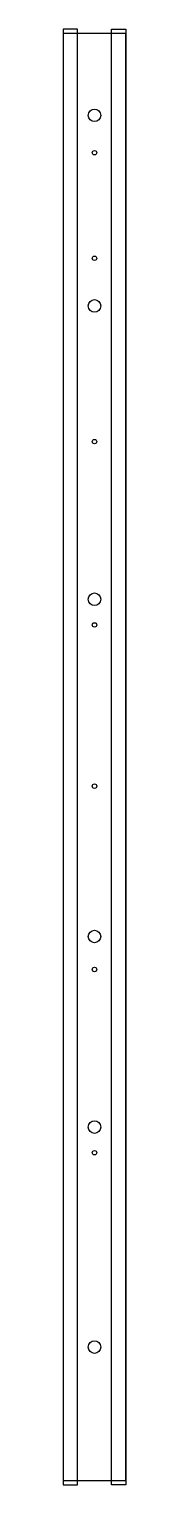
# Model space of a CAD drawing. Extents: x 1025 to 1068, y 715 to 1708.
import ezdxf

# ---------------------------------------------------------------- set-up
doc = ezdxf.new("R2010")
doc.units = 0
doc.layers.get('0').update_dxf_attribs({"linetype": 'CONTINUOUS'})

msp = doc.modelspace()

# ---------------------------------------------------------------- linework, layer by layer
for points in [[(1025.28, 715.15), (1035.28, 715.15), (1035.28, 1707.95), (1025.28, 1707.95)], [(1068.28, 715.15), (1058.28, 715.15), (1058.28, 1707.95), (1068.28, 1707.95)], [(1025.28, 718.15), (1068.28, 718.15), (1068.28, 1704.95), (1025.28, 1704.95)]]:
    msp.add_lwpolyline(points, close=True)
for centre, radius in [((1046.78, 1649.15), 4.3), ((1046.78, 1623.65), 1.5), ((1046.78, 1551.65), 1.5), ((1046.78, 1519.15), 4.3), ((1046.78, 1426.65), 1.5), ((1046.78, 1319.15), 4.3), ((1046.78, 1301.65), 1.5), ((1046.78, 1191.65), 1.5), ((1046.78, 1089.15), 4.3), ((1046.78, 1066.65), 1.5), ((1046.78, 959.15), 4.3), ((1046.78, 941.65), 1.5), ((1046.78, 809.15), 4.3)]:
    msp.add_circle(centre, radius)

doc.saveas('drawing.dxf')
